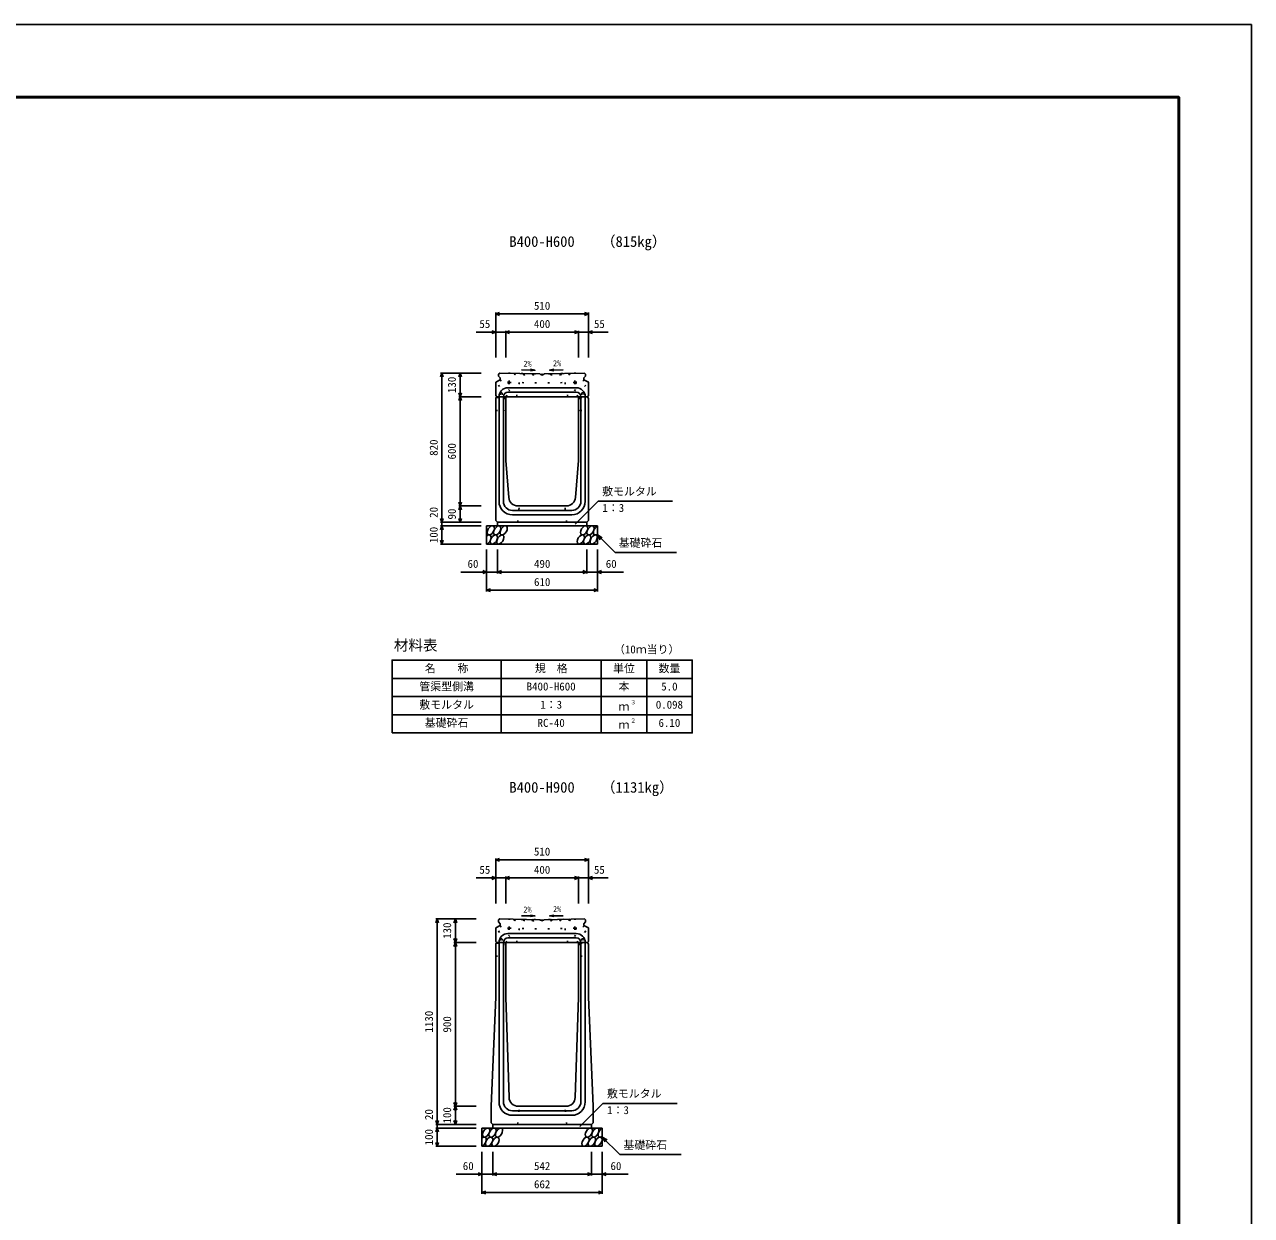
# Model space of a CAD drawing. Units: millimetres, scale not verified. Extents: x -12600 to 12600, y -5940 to 5940.
# Drawn here: x 5854 to 12600, y -606 to 5940 of the extents above; entities that cross this region are included whole.
import ezdxf
from ezdxf.enums import TextEntityAlignment as Align

# ---------------------------------------------------------------- set-up
doc = ezdxf.new("R2010")
doc.units = ezdxf.units.MM
doc.header["$LTSCALE"] = 40
doc.linetypes.add('DOTTED', pattern=[1.75, 0.25, -1.5])
for name, color, linetype, lineweight in [('0-0_DIM', 7, 'Continuous', 25), ('0-1_Defpoints', 5, 'Continuous', 25), ('0-2_HATCH', 6, 'Continuous', 25), ('0-3_HYO', 3, 'Continuous', 25), ('0-4_HYO2', 4, 'Continuous', 25), ('0-5_OUTLINE', 3, 'Continuous', 25), ('0-6_OUTLINE2', 4, 'DOTTED', 25), ('0-7_TXT', 7, 'Continuous', 25), ('0-8_WAKU', 3, 'Continuous', 25)]:
    doc.layers.add(name, color=color, linetype=linetype, lineweight=lineweight)
doc.styles.add('ＭＳ ゴシック', font='')
doc.styles.get('ＭＳ ゴシック').set_extended_font_data('MS Gothic')

msp = doc.modelspace()

# ---------------------------------------------------------------- linework, layer by layer
at = {"layer": '0-0_DIM'}
for p, q in [((8445, 4356.54), (8445, 4109.04)), ((8955, 4349.04), (8445, 4349.04)), ((8955, 4356.54), (8955, 4109.04)), ((8500, 4256.54), (8500, 4109.04)), ((8900, 4256.54), (8900, 4109.04)), ((8336.62, 4249.04), (8445, 4249.04)), ((8500, 4249.04), (8445, 4249.04)), ((8500, 4249.04), (8900, 4249.04)), ((8900, 4249.04), (8955, 4249.04)), ((9063.38, 4249.04), (8955, 4249.04)), ((8141.5, 4024.46), (8364, 4024.46)), ((8149, 4024.46), (8149, 3204.46)), ((8249, 3894.46), (8249, 4024.46)), ((8241.5, 3894.46), (8364, 3894.46)), ((8249, 3894.46), (8249, 3294.46)), ((8882.11, 3193.65), (9008.34, 3319.89)), ((9008.34, 3319.89), (9416.24, 3319.89)), ((8241.5, 3294.46), (8364, 3294.46)), ((8249, 3294.46), (8249, 3204.46)), ((8141.5, 3204.46), (8364, 3204.46)), ((8141.5, 3184.46), (8364, 3184.46)), ((8149, 3204.46), (8149, 3184.46)), ((8149, 3184.46), (8149, 3084.46)), ((9005, 3134.46), (9100.76, 3038.71)), ((9005, 3134.46), (9030.98, 3119.46)), ((9005, 3134.46), (9020, 3108.48)), ((8141.5, 3084.46), (8364, 3084.46)), ((8395, 2823.1), (8395, 3054.46)), ((8455, 2923.1), (8455, 3054.46)), ((8945, 2923.1), (8945, 3054.46)), ((9005, 2823.1), (9005, 3054.46)), ((9100.76, 3038.71), (9438.31, 3038.71)), ((8395, 2930.6), (8253.21, 2930.6)), ((8395, 2930.6), (8455, 2930.6)), ((8455, 2930.6), (8945, 2930.6)), ((9005, 2930.6), (8945, 2930.6)), ((9005, 2930.6), (9146.79, 2930.6)), ((8395, 2830.6), (9005, 2830.6)), ((8445, 1356.54), (8445, 1109.04)), ((8955, 1356.54), (8955, 1109.04)), ((8955, 1349.04), (8445, 1349.04)), ((8336.62, 1249.04), (8445, 1249.04)), ((8500, 1249.04), (8445, 1249.04)), ((8500, 1256.54), (8500, 1109.04)), ((8500, 1249.04), (8900, 1249.04)), ((8900, 1256.54), (8900, 1109.04)), ((8900, 1249.04), (8955, 1249.04)), ((9063.38, 1249.04), (8955, 1249.04)), ((8115.5, 1024.46), (8338, 1024.46)), ((8123, 1024.46), (8123, -105.54)), ((8223, 894.46), (8223, 1024.46)), ((8215.5, 894.46), (8338, 894.46)), ((8223, 894.46), (8223, -5.54)), ((8908.11, -116.35), (9034.34, 9.89)), ((9034.34, 9.89), (9442.24, 9.89)), ((8215.5, -5.54), (8338, -5.54)), ((8223, -5.54), (8223, -105.54)), ((8115.5, -105.54), (8338, -105.54)), ((8115.5, -125.54), (8338, -125.54)), ((8123, -105.54), (8123, -125.54)), ((8123, -125.54), (8123, -225.54)), ((9031, -175.54), (9126.76, -271.29)), ((9031, -175.54), (9056.98, -190.54)), ((9031, -175.54), (9046, -201.52)), ((8115.5, -225.54), (8338, -225.54)), ((8369, -486.9), (8369, -255.54)), ((8429, -386.9), (8429, -255.54)), ((8971, -386.9), (8971, -255.54)), ((9031, -486.9), (9031, -255.54)), ((9126.76, -271.29), (9464.31, -271.29)), ((8369, -379.4), (8227.21, -379.4)), ((8369, -379.4), (8429, -379.4)), ((8429, -379.4), (8971, -379.4)), ((9031, -379.4), (8971, -379.4)), ((9031, -379.4), (9172.79, -379.4)), ((8369, -479.4), (9031, -479.4))]:
    msp.add_line(p, q, dxfattribs=at)
for points in [[(8466.14, 4341.34), (8445, 4349.04), (8466.14, 4356.73)], [(8933.86, 4356.73), (8955, 4349.04), (8933.86, 4341.34)], [(8423.86, 4256.73), (8445, 4249.04), (8423.86, 4241.34)], [(8521.14, 4241.34), (8500, 4249.04), (8521.14, 4256.73)], [(8878.86, 4256.73), (8900, 4249.04), (8878.86, 4241.34)], [(8976.14, 4256.73), (8955, 4249.04), (8976.14, 4241.34)], [(8156.7, 4003.32), (8149, 4024.46), (8141.3, 4003.32)], [(8241.3, 4003.32), (8249, 4024.46), (8256.7, 4003.32)], [(8241.3, 3915.61), (8249, 3894.46), (8256.7, 3915.61)], [(8241.3, 3873.32), (8249, 3894.46), (8256.7, 3873.32)], [(8256.7, 3315.61), (8249, 3294.46), (8241.3, 3315.61)], [(8241.3, 3273.32), (8249, 3294.46), (8256.7, 3273.32)], [(8156.7, 3225.61), (8149, 3204.46), (8141.3, 3225.61)], [(8156.7, 3163.32), (8149, 3184.46), (8141.3, 3163.32)], [(8256.7, 3225.61), (8249, 3204.46), (8241.3, 3225.61)], [(8156.7, 3105.61), (8149, 3084.46), (8141.3, 3105.61)], [(8373.86, 2938.29), (8395, 2930.6), (8373.86, 2922.9)], [(8476.14, 2922.9), (8455, 2930.6), (8476.14, 2938.29)], [(8923.86, 2938.29), (8945, 2930.6), (8923.86, 2922.9)], [(9026.14, 2938.29), (9005, 2930.6), (9026.14, 2922.9)], [(8416.14, 2822.9), (8395, 2830.6), (8416.14, 2838.29)], [(8983.86, 2838.29), (9005, 2830.6), (8983.86, 2822.9)], [(8466.14, 1341.34), (8445, 1349.04), (8466.14, 1356.73)], [(8933.86, 1356.73), (8955, 1349.04), (8933.86, 1341.34)], [(8423.86, 1256.73), (8445, 1249.04), (8423.86, 1241.34)], [(8521.14, 1241.34), (8500, 1249.04), (8521.14, 1256.73)], [(8878.86, 1256.73), (8900, 1249.04), (8878.86, 1241.34)], [(8976.14, 1256.73), (8955, 1249.04), (8976.14, 1241.34)], [(8130.7, 1003.32), (8123, 1024.46), (8115.3, 1003.32)], [(8215.3, 1003.32), (8223, 1024.46), (8230.7, 1003.32)], [(8215.3, 915.61), (8223, 894.46), (8230.7, 915.61)], [(8215.3, 873.32), (8223, 894.46), (8230.7, 873.32)], [(8230.7, 15.61), (8223, -5.54), (8215.3, 15.61)], [(8215.3, -26.68), (8223, -5.54), (8230.7, -26.68)], [(8130.7, -84.39), (8123, -105.54), (8115.3, -84.39)], [(8130.7, -146.68), (8123, -125.54), (8115.3, -146.68)], [(8230.7, -84.39), (8223, -105.54), (8215.3, -84.39)], [(8130.7, -204.39), (8123, -225.54), (8115.3, -204.39)], [(8347.86, -371.71), (8369, -379.4), (8347.86, -387.1)], [(8450.14, -387.1), (8429, -379.4), (8450.14, -371.71)], [(8949.86, -371.71), (8971, -379.4), (8949.86, -387.1)], [(9052.14, -371.71), (9031, -379.4), (9052.14, -387.1)], [(8390.14, -487.1), (8369, -479.4), (8390.14, -471.71)], [(9009.86, -471.71), (9031, -479.4), (9009.86, -487.1)]]:
    msp.add_lwpolyline(points, dxfattribs=at)
at = {"layer": '0-1_Defpoints'}
msp.add_lwpolyline([(-4200, -5940), (12600, -5940), (12600, 5940), (-4200, 5940)], close=True, dxfattribs=at)
at = {"layer": '0-2_HATCH', "linetype": 'DOTTED'}
for p, q in [((8519.53, 3972.99), (8520.57, 4022.98)), ((8549.88, 4013.92), (8554.21, 4018.08)), ((8554.21, 4018.08), (8550.05, 4022.4)), ((8645.71, 4016.29), (8649.86, 4011.96)), ((8649.86, 4011.96), (8654.19, 4016.12)), ((8695.8, 4015.22), (8700.04, 4019.46)), ((8700.04, 4010.98), (8695.8, 4015.22)), ((8700.04, 4019.46), (8704.29, 4015.22)), ((8704.29, 4015.22), (8700.04, 4010.98)), ((8750.2, 4012.03), (8745.87, 4016.18)), ((8754.36, 4016.35), (8750.2, 4012.03)), ((8845.85, 4018.27), (8850.01, 4022.6)), ((8850.18, 4014.12), (8845.85, 4018.27)), ((8880.53, 3973.23), (8879.49, 4023.22)), ((8513.41, 3967.36), (8573.53, 3966.1)), ((8519.53, 3972.99), (8700.03, 3969.45)), ((8573.53, 3971.93), (8573.53, 3966.1)), ((8880.53, 3973.23), (8700.03, 3969.45)), ((8826.53, 3972.1), (8826.53, 3966.1)), ((8886.66, 3967.36), (8826.53, 3966.1)), ((8519.53, 972.99), (8520.57, 1022.98)), ((8549.88, 1013.92), (8554.21, 1018.08)), ((8554.21, 1018.08), (8550.05, 1022.4)), ((8645.71, 1016.29), (8649.86, 1011.96)), ((8649.86, 1011.96), (8654.19, 1016.12)), ((8695.8, 1015.22), (8700.04, 1019.46)), ((8700.04, 1010.98), (8695.8, 1015.22)), ((8700.04, 1019.46), (8704.29, 1015.22)), ((8704.29, 1015.22), (8700.04, 1010.98)), ((8750.2, 1012.03), (8745.87, 1016.18)), ((8754.36, 1016.35), (8750.2, 1012.03)), ((8845.85, 1018.27), (8850.01, 1022.6)), ((8850.18, 1014.12), (8845.85, 1018.27)), ((8880.53, 973.23), (8879.49, 1023.22)), ((8513.41, 967.36), (8573.53, 966.1)), ((8519.53, 972.99), (8700.03, 969.45)), ((8573.53, 971.93), (8573.53, 966.1)), ((8880.53, 973.23), (8700.03, 969.45)), ((8826.53, 972.1), (8826.53, 966.1)), ((8886.66, 967.36), (8826.53, 966.1))]:
    msp.add_line(p, q, dxfattribs=at)
for points in [[(8513.41, 3967.36), (8514.57, 4023.1), (8700.03, 4019.46)], [(8550.05, 4022.4), (8545.72, 4018.25), (8549.88, 4013.92)], [(8654.19, 4016.12), (8650.03, 4020.44), (8645.71, 4016.29)], [(8886.66, 3967.36), (8885.49, 4023.34), (8700.03, 4019.46)], [(8745.87, 4016.18), (8750.03, 4020.51), (8754.36, 4016.35)], [(8850.01, 4022.6), (8854.34, 4018.44), (8850.18, 4014.12)], [(8513.41, 967.36), (8514.57, 1023.1), (8700.03, 1019.46)], [(8550.05, 1022.4), (8545.72, 1018.25), (8549.88, 1013.92)], [(8654.19, 1016.12), (8650.03, 1020.44), (8645.71, 1016.29)], [(8886.66, 967.36), (8885.49, 1023.34), (8700.03, 1019.46)], [(8745.87, 1016.18), (8750.03, 1020.51), (8754.36, 1016.35)], [(8850.01, 1022.6), (8854.34, 1018.44), (8850.18, 1014.12)]]:
    msp.add_lwpolyline(points, dxfattribs=at)
for points in [[(8604.2, 4017.1), (8600.04, 4021.42), (8595.72, 4017.27), (8599.87, 4012.94)], [(8795.86, 4017.23), (8800.02, 4021.56), (8804.35, 4017.4), (8800.19, 4013.07)], [(8604.2, 1017.1), (8600.04, 1021.42), (8595.72, 1017.27), (8599.87, 1012.94)], [(8795.86, 1017.23), (8800.02, 1021.56), (8804.35, 1017.4), (8800.19, 1013.07)]]:
    msp.add_lwpolyline(points, close=True, dxfattribs=at)
at = {"layer": '0-2_HATCH'}
for centre in [(8417.89, 3159.46), (8453.37, 3159.46), (8488.84, 3159.46), (8931.05, 3159.46), (8966.52, 3159.46), (8434.77, 3109.46), (8470.25, 3109.46), (8912.45, 3109.46), (8947.93, 3109.46), (8983.41, 3109.46), (8391.89, -150.54), (8427.37, -150.54), (8462.84, -150.54), (8957.05, -150.54), (8992.52, -150.54), (8408.77, -200.54), (8444.25, -200.54), (8938.45, -200.54), (8973.93, -200.54), (9009.41, -200.54)]:
    msp.add_ellipse(centre, major_axis=(14.54, 23.54), ratio=0.5792, dxfattribs=at)
for centre, start_param, end_param in [((9002, 3159.46), 0.6666252, 4.1103269), ((8399.3, 3109.46), 3.7419964, 7.318141), ((9028, -150.54), 0.6666252, 4.1103269), ((8373.3, -200.54), 3.7419964, 7.318141)]:
    msp.add_ellipse(centre, major_axis=(14.54, 23.54), ratio=0.5792, start_param=start_param, end_param=end_param, dxfattribs=at)
at = {"layer": '0-3_HYO'}
for p, q in [((8475, 2446.36), (8475, 2046.36)), ((9025, 2446.36), (9025, 2046.36)), ((9275, 2446.36), (9275, 2046.36)), ((7875, 2346.36), (9525, 2346.36))]:
    msp.add_line(p, q, dxfattribs=at)
msp.add_lwpolyline([(7875, 2046.36), (9525, 2046.36), (9525, 2446.36), (7875, 2446.36)], close=True, dxfattribs=at)
at = {"layer": '0-4_HYO2'}
for p, q in [((7875, 2246.36), (9525, 2246.36)), ((7875, 2146.36), (9525, 2146.36))]:
    msp.add_line(p, q, dxfattribs=at)
at = {"layer": '0-5_OUTLINE'}
for p, q in [((8445, 3974.46), (8470, 3987.46)), ((8466.69, 4024.04), (8461, 4018.46)), ((8461, 4018.46), (8461, 4007.46)), ((8470, 3997.46), (8461, 4007.46)), ((8466.69, 4024.04), (8688, 4019.7)), ((8470, 3987.46), (8470, 3997.46)), ((8709, 4016.46), (8712, 4019.71)), ((8933, 4024.34), (8712, 4019.71)), ((8930, 3997.46), (8939, 4007.46)), ((8930, 3987.46), (8930, 3997.46)), ((8933, 4024.34), (8939, 4018.46)), ((8939, 4018.46), (8939, 4007.46)), ((8445, 3900.46), (8445, 3974.46)), ((8445, 3900.46), (8451, 3894.46)), ((8445, 3884.46), (8450, 3894.46)), ((8445, 3214.46), (8445, 3884.46)), ((8950, 3894.46), (8450, 3894.46)), ((8500, 3894.46), (8500, 3544.46)), ((8900, 3894.46), (8900, 3544.46)), ((8949, 3894.46), (8955, 3900.46)), ((8955, 3884.46), (8950, 3894.46)), ((8955, 3214.46), (8955, 3884.46)), ((8500, 3544.46), (8516.32, 3340.48)), ((8900, 3544.46), (8883.68, 3340.48)), ((8566.16, 3294.46), (8833.84, 3294.46)), ((8395, 3184.46), (9005, 3184.46)), ((8395, 3084.46), (8395, 3184.46)), ((8445, 3214.46), (8455, 3204.46)), ((8945, 3204.46), (8455, 3204.46)), ((8455, 3204.46), (8455, 3184.46)), ((8945, 3204.46), (8955, 3214.46)), ((8945, 3204.46), (8945, 3184.46)), ((9005, 3084.46), (9005, 3184.46)), ((8395, 3084.46), (9005, 3084.46)), ((8466.69, 1024.04), (8461, 1018.46)), ((8461, 1018.46), (8461, 1007.46)), ((8466.69, 1024.04), (8688, 1019.7)), ((8709, 1016.46), (8712, 1019.71)), ((8933, 1024.34), (8712, 1019.71)), ((8933, 1024.34), (8939, 1018.46)), ((8939, 1018.46), (8939, 1007.46)), ((8445, 974.46), (8470, 987.46)), ((8445, 900.46), (8445, 974.46)), ((8470, 997.46), (8461, 1007.46)), ((8470, 987.46), (8470, 997.46)), ((8930, 997.46), (8939, 1007.46)), ((8930, 987.46), (8930, 997.46)), ((8445, 900.46), (8451, 894.46)), ((8445, 884.46), (8450, 894.46)), ((8445, 594.46), (8445, 884.46)), ((8950, 894.46), (8450, 894.46)), ((8500, 894.46), (8500, 594.46)), ((8900, 894.46), (8900, 594.46)), ((8949, 894.46), (8955, 900.46)), ((8955, 884.46), (8950, 894.46)), ((8955, 594.46), (8955, 884.46)), ((8445, 594.46), (8420, -5.54)), ((8500, 594.46), (8518.39, 42.8)), ((8900, 594.46), (8881.61, 42.8)), ((8955, 594.46), (8980, -5.54)), ((8420, -96.54), (8420, -5.54)), ((8568.36, -5.54), (8831.64, -5.54)), ((8980, -96.54), (8980, -5.54)), ((8369, -125.54), (9031, -125.54)), ((8369, -225.54), (8369, -125.54)), ((8429, -105.54), (8420, -96.54)), ((8429, -105.54), (8429, -125.54)), ((8971, -105.54), (8971, -125.54)), ((9031, -225.54), (9031, -125.54)), ((8369, -225.54), (9031, -225.54))]:
    msp.add_line(p, q, dxfattribs=at)
for points in [[(8709, 4016.46), (8691, 4016.46), (8688, 4019.7)], [(8955, 3900.46), (8955, 3974.46), (8930, 3987.46)], [(8709, 1016.46), (8691, 1016.46), (8688, 1019.7)], [(8955, 900.46), (8955, 974.46), (8930, 987.46)], [(8429, -105.54), (8971, -105.54), (8980, -96.54)]]:
    msp.add_lwpolyline(points, dxfattribs=at)
for centre, start, end in [((8566.16, 3344.46), 184.57392, 270), ((8833.84, 3344.46), 270, 355.42608), ((8568.36, 44.46), 181.90915, 270), ((8831.64, 44.46), 270, 358.09085)]:
    msp.add_arc(centre, 50, start, end, dxfattribs=at)
at = {"layer": '0-6_OUTLINE2'}
for p, q in [((8468.59, 3986.73), (8552.18, 3894.46)), ((8931.41, 3986.73), (8847.82, 3894.46)), ((8509.21, 3894.46), (8446.6, 3975.29)), ((8469, 3914.96), (8481, 3914.96)), ((8469, 3914.96), (8469, 3889.96)), ((8481, 3914.96), (8481, 3889.96)), ((8558.5, 3894.46), (8573.47, 3966.1)), ((8841.5, 3894.46), (8826.53, 3966.1)), ((8890.79, 3894.46), (8953.4, 3975.29)), ((8919, 3914.96), (8931, 3914.96)), ((8919, 3914.96), (8919, 3889.96)), ((8931, 3914.96), (8931, 3889.96)), ((8447.75, 3889.96), (8492, 3889.96)), ((8492, 3889.96), (8492, 3819.46)), ((8908, 3889.96), (8908, 3819.46)), ((8908, 3889.96), (8952.25, 3889.96)), ((8445, 3819.46), (8492, 3819.46)), ((8908, 3819.46), (8955, 3819.46)), ((8565, 3204.46), (8575, 3294.46)), ((8835, 3204.46), (8825, 3294.46)), ((8509.21, 894.46), (8446.6, 975.29)), ((8468.59, 986.73), (8552.18, 894.46)), ((8558.5, 894.46), (8573.47, 966.1)), ((8841.5, 894.46), (8826.53, 966.1)), ((8931.41, 986.73), (8847.82, 894.46)), ((8890.79, 894.46), (8953.4, 975.29)), ((8447.75, 889.96), (8490, 889.96)), ((8469, 914.96), (8481, 914.96)), ((8469, 914.96), (8469, 889.96)), ((8481, 914.96), (8481, 889.96)), ((8490, 889.96), (8490, 819.46)), ((8910, 889.96), (8952.25, 889.96)), ((8910, 889.96), (8910, 819.46)), ((8919, 914.96), (8931, 914.96)), ((8919, 914.96), (8919, 889.96)), ((8931, 914.96), (8931, 889.96)), ((8445, 819.46), (8490, 819.46)), ((8910, 819.46), (8955, 819.46)), ((8565, -105.54), (8575, -5.54)), ((8835, -105.54), (8825, -5.54))]:
    msp.add_line(p, q, dxfattribs=at)
at = {"layer": '0-6_OUTLINE2', "linetype": 'Continuous'}
for p, q in [((8512, 3943.46), (8888, 3943.46)), ((8512, 3919.46), (8888, 3919.46)), ((8463, 3894.46), (8463, 3319.46)), ((8487, 3894.46), (8487, 3319.46)), ((8913, 3894.46), (8913, 3319.46)), ((8937, 3894.46), (8937, 3319.46)), ((8537, 3269.46), (8863, 3269.46)), ((8537, 3245.46), (8863, 3245.46)), ((8463, 894.46), (8463, 18.46)), ((8487, 894.46), (8487, 19.46)), ((8512, 943.46), (8888, 943.46)), ((8512, 919.46), (8888, 919.46)), ((8913, 894.46), (8913, 19.46)), ((8937, 894.46), (8937, 18.46)), ((8537, -30.54), (8863, -30.54)), ((8537, -55.54), (8863, -55.54))]:
    msp.add_line(p, q, dxfattribs=at)
for centre, radius, start, end in [((8512, 3894.46), 49, 90, 180), ((8512, 3894.46), 25, 90, 180), ((8888, 3894.46), 49, 0, 90), ((8888, 3894.46), 25, 0, 90), ((8537, 3319.46), 74, 180, 270), ((8537, 3319.46), 50, 180, 270), ((8863, 3319.46), 50, 270, 0), ((8863, 3319.46), 74, 270, 0), ((8512, 894.46), 49, 90, 180), ((8512, 894.46), 25, 90, 180), ((8888, 894.46), 49, 0, 90), ((8888, 894.46), 25, 0, 90), ((8537, 18.46), 74, 180, 270), ((8537, 19.46), 50, 180, 270), ((8863, 19.46), 50, 270, 0), ((8863, 18.46), 74, 270, 0)]:
    msp.add_arc(centre, radius, start, end, dxfattribs=at)
at = {"layer": '0-7_TXT'}
for p, q in [((8660.47, 4040.24), (8636.92, 4044.87)), ((8741.07, 4040.33), (8764.79, 4036.65)), ((8660.47, 1040.24), (8636.92, 1044.87)), ((8741.07, 1040.33), (8764.79, 1036.65))]:
    msp.add_line(p, q, dxfattribs=at)
for points in [[(8587.47, 4041.67), (8660.47, 4040.24), (8636.75, 4036.54)], [(8815.59, 4041.89), (8741.07, 4040.33), (8764.62, 4044.99)], [(8587.47, 1041.67), (8660.47, 1040.24), (8636.75, 1036.54)], [(8815.59, 1041.89), (8741.07, 1040.33), (8764.62, 1044.99)]]:
    msp.add_lwpolyline(points, dxfattribs=at)
at = {"layer": '0-8_WAKU', "lineweight": 50}
msp.add_lwpolyline([(-3800, -5540), (12200, -5540), (12200, 5540), (-3800, 5540)], close=True, dxfattribs=at)

# ---------------------------------------------------------------- texts
at = {"layer": '0-0_DIM', "style": 'ＭＳ ゴシック'}
for s, p in [('510', (8655, 4359.04)), ('55', (8355.16, 4259.04)), ('400', (8655, 4259.04)), ('55', (8984.84, 4259.04)), ('敷モルタル', (9030.38, 3338.62)), ('1：3', (9031.38, 3247.93)), ('基礎砕石', (9121.32, 3055.88)), ('60', (8290, 2940.6)), ('490', (8655.53, 2940.6)), ('60', (9050, 2940.6)), ('610', (8655.53, 2840.6)), ('510', (8655, 1359.04)), ('55', (8355.16, 1259.04)), ('400', (8655, 1259.04)), ('55', (8984.84, 1259.04)), ('敷モルタル', (9056.38, 28.62)), ('1：3', (9057.38, -62.07)), ('基礎砕石', (9147.32, -254.12)), ('60', (8264, -369.4)), ('542', (8655.53, -369.4)), ('60', (9076, -369.4)), ('662', (8655.53, -469.4))]:
    msp.add_text(s, height=43.99, dxfattribs=at).set_placement(p, align=Align.BOTTOM_LEFT)
for s, p in [('130', (8239, 3914.46)), ('820', (8139, 3569.46)), ('600', (8239, 3549.46)), ('20', (8139, 3228.78)), ('90', (8239, 3219.46)), ('100', (8139, 3089.46)), ('130', (8213, 914.46)), ('1130', (8113, 399.46)), ('900', (8213, 399.46)), ('20', (8113, -81.22)), ('100', (8213, -100.54)), ('100', (8113, -220.54))]:
    msp.add_text(s, height=43.99, rotation=90, dxfattribs=at).set_placement(p, align=Align.BOTTOM_LEFT)
at = {"layer": '0-7_TXT', "style": 'ＭＳ ゴシック'}
for s, height, p in [('B400-H600', 58.65, (8520, 4700.44)), ('（815kg）', 58.65, (9023.7, 4700.44)), ('2%', 32.99, (8597.29, 4049.33)), ('2%', 32.99, (8760.18, 4051.78)), ('材料表', 58.65, (7885, 2481.36)), ('（10ｍ当り）', 43.99, (9095, 2470.36)), ('名\u3000\u3000称', 43.99, (8055, 2366.36)), ('規\u3000格', 43.99, (8660, 2366.36)), ('単位', 43.99, (9090, 2366.36)), ('数量', 43.99, (9340, 2366.36)), ('管渠型側溝', 43.99, (8025, 2266.36)), ('B400-H600', 43.99, (8615, 2266.36)), ('本', 43.99, (9120, 2266.36)), ('5.0', 43.99, (9355, 2266.36)), ('敷モルタル', 43.99, (8025, 2166.36)), ('1：3', 43.99, (8690, 2166.36)), ('ｍ', 43.99, (9120, 2156.36)), ('３', 21.99, (9185.54, 2196.73)), ('0.098', 43.99, (9325, 2166.36)), ('基礎砕石', 43.99, (8055, 2066.36)), ('RC-40', 43.99, (8675, 2066.36)), ('ｍ', 43.99, (9120, 2056.36)), ('２', 21.99, (9185.54, 2096.73)), ('6.10', 43.99, (9340, 2066.36)), ('B400-H900', 58.65, (8520, 1700.44)), ('（1131kg）', 58.65, (9023.7, 1700.44)), ('2%', 32.99, (8597.29, 1049.33)), ('2%', 32.99, (8760.18, 1051.78))]:
    msp.add_text(s, height=height, dxfattribs=at).set_placement(p, align=Align.BOTTOM_LEFT)

doc.saveas('drawing.dxf')
